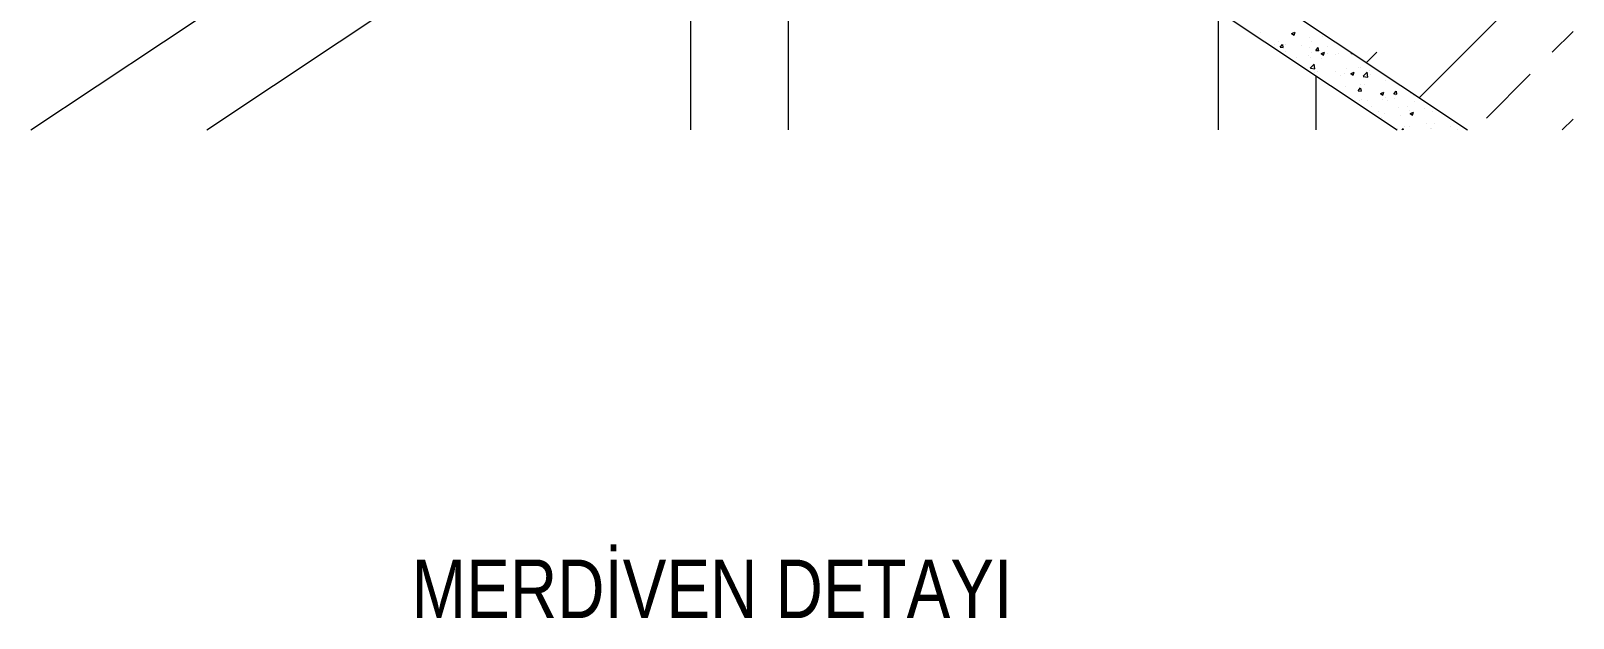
# Model space of a CAD drawing. Header units: millimetres. Extents: x 708 to 46452, y -4963 to 3960.
# Drawn here: x 43167.4 to 43562, y -2878.1 to -2727.9 of the extents above; entities that cross this region are included whole.
import ezdxf

# ---------------------------------------------------------------- set-up
doc = ezdxf.new("R2010")
doc.units = ezdxf.units.MM
doc.layers.add('TEFRİŞ', color=8, linetype='Continuous', lineweight=9)
doc.styles.add('ÖLÇÜ1-5-2', font='arial.ttf', dxfattribs={"width": 0.8, "height": 1.5})

msp = doc.modelspace()

# ---------------------------------------------------------------- linework, layer by layer
at = {"layer": 'TEFRİŞ'}
for p, q in [((43167.415, -2508.158), (43535.001, -2753.215)), ((43167.415, -2520.176), (43516.973, -2753.215)), ((43167.415, -2753.215), (43342.174, -2636.682)), ((43212.477, -2753.215), (43364.708, -2651.704)), ((43336.276, -2753.215), (43336.276, -2685.661)), ((43361.276, -2753.215), (43361.276, -2685.661)), ((43471.276, -2753.215), (43471.276, -2722.75)), ((43496.276, -2753.215), (43496.276, -2739.416))]:
    msp.add_line(p, q, dxfattribs=at)
at = {"layer": 'TEFRİŞ', "ltscale": 0.3}
for p, q in [((43522.615, -2744.958), (43562.038, -2705.535)), ((43482.067, -2728.162), (43482.067, -2728.162)), ((43486.581, -2730.707), (43486.581, -2730.707)), ((43489.974, -2728.54), (43490.864, -2728.198)), ((43489.982, -2728.548), (43490.614, -2728.974)), ((43490.617, -2728.974), (43490.874, -2728.207)), ((43494.602, -2729.651), (43494.602, -2729.651)), ((43495.029, -2730.543), (43495.029, -2730.543)), ((43497.781, -2729.232), (43497.781, -2729.232)), ((43556.686, -2733.338), (43562.038, -2727.986)), ((43485.676, -2731.332), (43485.676, -2731.332)), ((43487.073, -2732.057), (43487.686, -2731.327)), ((43487.078, -2732.06), (43487.837, -2732.127)), ((43487.863, -2732.135), (43487.716, -2731.339)), ((43488.354, -2733.037), (43488.354, -2733.037)), ((43488.509, -2731.437), (43488.509, -2731.437)), ((43491.261, -2734.66), (43491.261, -2734.66)), ((43492.456, -2731.618), (43492.456, -2731.618)), ((43494.44, -2734.241), (43494.44, -2734.241)), ((43494.525, -2732.064), (43494.525, -2732.064)), ((43495.133, -2733.324), (43495.133, -2733.324)), ((43496.182, -2732.854), (43496.795, -2732.124)), ((43496.187, -2732.857), (43496.946, -2732.923)), ((43496.972, -2732.932), (43496.825, -2732.136)), ((43497.555, -2733.653), (43498.444, -2733.312)), ((43497.563, -2733.662), (43498.194, -2734.088)), ((43498.198, -2734.088), (43498.455, -2733.32)), ((43499.235, -2731.904), (43499.235, -2731.904)), ((43499.25, -2733.608), (43499.25, -2733.608)), ((43501.29, -2733.958), (43501.29, -2733.958)), ((43501.913, -2733.61), (43501.913, -2733.61)), ((43504.975, -2733.582), (43504.975, -2733.582)), ((43505.292, -2733.651), (43505.422, -2733.495)), ((43505.296, -2733.654), (43505.715, -2733.691)), ((43509.145, -2735.978), (43511.785, -2733.338)), ((43494.79, -2737.387), (43495.779, -2736.356)), ((43494.796, -2737.397), (43495.925, -2737.572)), ((43494.875, -2734.771), (43494.875, -2734.771)), ((43495.92, -2737.57), (43495.78, -2736.364)), ((43495.909, -2738.617), (43495.909, -2738.617)), ((43496.708, -2738.36), (43496.708, -2738.36)), ((43497.569, -2734.853), (43497.569, -2734.853)), ((43501.135, -2738.186), (43501.135, -2738.186)), ((43503.488, -2738.646), (43503.488, -2738.646)), ((43503.93, -2737.561), (43503.93, -2737.561)), ((43505.136, -2738.766), (43506.025, -2738.425)), ((43505.778, -2739.201), (43506.036, -2738.433)), ((43507.109, -2737.143), (43507.109, -2737.143)), ((43507.731, -2737.234), (43507.731, -2737.234)), ((43508.344, -2739.489), (43509.333, -2738.458)), ((43509.474, -2739.672), (43509.334, -2738.466)), ((43509.825, -2738.026), (43509.825, -2738.026)), ((43500.981, -2742.413), (43500.981, -2742.413)), ((43502.419, -2739.297), (43502.419, -2739.297)), ((43503.768, -2742.152), (43503.768, -2742.152)), ((43505.143, -2738.775), (43505.775, -2739.201)), ((43507.054, -2743.204), (43507.666, -2742.474)), ((43507.577, -2741.461), (43507.577, -2741.461)), ((43507.843, -2743.282), (43507.696, -2742.485)), ((43508.35, -2739.499), (43509.479, -2739.675)), ((43508.578, -2741.518), (43508.578, -2741.518)), ((43510.268, -2738.933), (43510.268, -2738.933)), ((43514.098, -2740.567), (43514.098, -2740.567)), ((43539.848, -2750.176), (43551.073, -2738.951)), ((43507.058, -2743.207), (43507.818, -2743.273)), ((43507.422, -2745.689), (43507.422, -2745.689)), ((43507.794, -2745.422), (43507.794, -2745.422)), ((43509.301, -2745.604), (43509.301, -2745.604)), ((43512.717, -2743.88), (43513.606, -2743.538)), ((43512.724, -2743.888), (43513.356, -2744.314)), ((43513.258, -2745.472), (43513.258, -2745.472)), ((43513.359, -2744.314), (43513.617, -2743.547)), ((43513.943, -2744.795), (43513.943, -2744.795)), ((43514.574, -2745.709), (43514.574, -2745.709)), ((43516.163, -2744), (43516.775, -2743.271)), ((43516.168, -2744.004), (43516.927, -2744.07)), ((43516.437, -2745.053), (43516.437, -2745.053)), ((43516.707, -2744.332), (43516.707, -2744.332)), ((43516.952, -2744.079), (43516.805, -2743.282)), ((43520.358, -2743.982), (43520.358, -2743.982)), ((43521.247, -2744.42), (43521.247, -2744.42)), ((43521.354, -2745.995), (43521.354, -2745.995)), ((43510.472, -2747.128), (43510.472, -2747.128)), ((43512.344, -2748.392), (43512.344, -2748.392)), ((43513.096, -2750.062), (43513.096, -2750.062)), ((43513.789, -2749.023), (43513.789, -2749.023)), ((43517.252, -2747.415), (43517.252, -2747.415)), ((43517.906, -2749.429), (43517.906, -2749.429)), ((43519.751, -2747.121), (43519.751, -2747.121)), ((43520.204, -2748.21), (43520.204, -2748.21)), ((43520.297, -2748.993), (43521.187, -2748.651)), ((43520.305, -2749.001), (43520.936, -2749.428)), ((43520.94, -2749.427), (43521.197, -2748.66)), ((43524.031, -2747.701), (43524.031, -2747.701)), ((43525.927, -2748.373), (43525.927, -2748.373)), ((43559.26, -2753.215), (43562.038, -2750.437)), ((43517.194, -2752.837), (43517.194, -2752.837)), ((43518.209, -2753.215), (43518.538, -2752.824)), ((43518.637, -2753.215), (43518.567, -2752.835)), ((43518.827, -2752.451), (43518.827, -2752.451)), ((43520.049, -2752.437), (43520.049, -2752.437)), ((43524.601, -2751.565), (43524.601, -2751.565)), ((43525.606, -2752.737), (43525.606, -2752.737)), ((43525.765, -2752.963), (43525.765, -2752.963)), ((43526.645, -2751.485), (43526.645, -2751.485)), ((43530.575, -2752.33), (43530.575, -2752.33)), ((43532.386, -2753.024), (43532.386, -2753.024))]:
    msp.add_line(p, q, dxfattribs=at)

# ---------------------------------------------------------------- texts
at = {"layer": 'TEFRİŞ', "linetype": 'Continuous', "style": 'ÖLÇÜ1-5-2', "width": 0.8}
msp.add_text('MERDİVEN DETAYI', height=15, dxfattribs=at).set_placement((43264.84, -2878.127))

doc.saveas('drawing.dxf')
